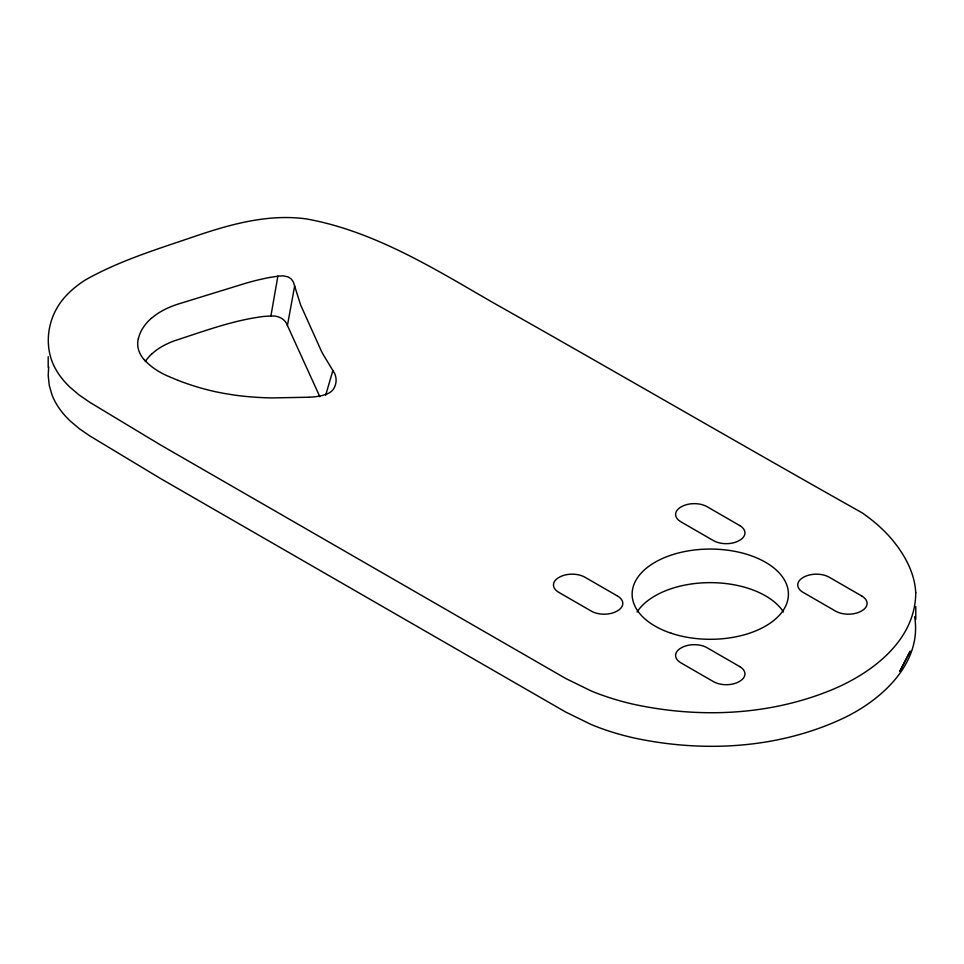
<?xml version="1.0" encoding="UTF-8"?>
<svg xmlns="http://www.w3.org/2000/svg" width="964" height="964" viewBox="0 0 964 964"><rect width="100%" height="100%" fill="white"/><g stroke="black" fill="none" stroke-linecap="round" stroke-linejoin="round"><path stroke-width="1.45" d="M48.67 366.91L48.2 375.635L49.272 385.419L51.984 394.818A148.034 85.459 0 0 0 69.902 420.702L79.144 428.558L90.014 436.041L160.651 478.614L565.579 711.986L591.149 724.506A195.451 112.848 0 0 0 634.312 738.026C702.804 752.655 776.61 748.787 840.813 719.397C879.951 701.587 922.476 664.196 914.643 616.743M152.071 353.716L155.674 350.691A72.408 41.801 0 0 1 174.532 340.75C203.717 331.315 232.854 320.313 263.449 316.481A59.973 34.632 0 0 1 270.884 316.072L277.873 276.174L282.874 275.825L288.2 276.933L291.212 278.945L293.357 281.934L300.563 304.817L320.976 350.221A329.64 190.318 0 0 0 322.928 354.089L334.4 373.032A44.187 25.51 0 0 1 335.424 375.635A46.332 26.751 0 0 1 333.761 388.613L333.628 388.817A18.738 10.821 0 0 1 326.977 393.999L322.253 395.517A33.981 19.617 0 0 1 317.156 396.493A49.61 28.643 0 0 1 309.577 397.192L309.384 397.204M319.855 396.734L287.417 325.483L294.659 285.922M325.687 395.18L332.893 370.453M151.324 318.397L155.349 315.168A75.951 43.85 0 0 1 178.003 304.118L245.615 283.283A179.641 103.714 0 0 1 269.836 277.415M269.872 277.475L277.873 276.174M308.986 397.228L271.908 397.915A187.956 108.522 0 0 1 234.83 395.156L223.503 393.312A161.06 92.99 0 0 1 199.668 387.685A200.018 115.475 0 0 1 178.123 380.394M270.884 316.072C277.656 315.373 285.187 318.662 287.417 325.483M178.111 380.406L167.495 375.96A82.771 47.79 0 0 1 144.178 359.56M915.8 606.645L915.8 619.237M48.2 356.74L48.2 367.236M138.394 338.677A84.928 49.031 0 0 1 151.24 318.373M144.046 359.596A61.684 35.608 0 0 1 138.346 338.677M145.275 361.572A82.747 47.778 0 0 1 151.987 353.68M637.071 611.995A78.144 45.115 0 0 1 710.275 582.642A78.144 45.115 0 0 1 783.491 611.995M915.752 592.691C915.559 642.048 869.07 675.403 827.293 691.634C766.223 715.613 698.093 718.084 634.312 704.443A195.451 112.848 0 0 1 591.149 690.935L565.579 678.415L160.651 445.031L90.014 402.458L79.144 394.987L69.902 387.13A148.034 85.459 0 0 1 51.984 361.235C44.862 342.136 48.321 319.988 59.925 303.371A137.021 79.108 0 0 1 85.206 280.042C120.428 260.087 159.65 248.483 197.777 235.361C232.577 223.66 269.233 213.851 306.239 218.888C373.309 230.938 432.655 267.691 490.833 301.383C614.948 371.357 738.147 443.103 862.286 512.92A231.963 133.924 0 0 1 889.676 536.791C903.364 552.396 914.607 571.519 915.752 592.691M910.161 651.278L899.942 671.161L910.161 651.278M739.653 525.513L707.082 506.703A18.099 10.447 0 0 0 682.476 506.172A29.089 16.798 0 0 0 679.981 507.606A18.099 10.447 0 0 0 680.909 521.813L713.481 540.623A18.099 10.447 0 0 0 738.075 541.153A29.089 16.798 0 0 0 739.653 540.286A18.099 10.447 0 0 0 739.653 525.513M861.792 596.029L829.221 577.219A18.099 10.447 0 0 0 804.615 576.689A29.089 16.798 0 0 0 802.12 578.123A18.099 10.447 0 0 0 803.048 592.33L835.619 611.14A18.099 10.447 0 0 0 860.213 611.67A29.089 16.798 0 0 0 861.792 610.802A18.099 10.447 0 0 0 861.792 596.029M617.514 596.029L584.943 577.219A18.099 10.447 0 0 0 560.337 576.689A29.089 16.798 0 0 0 557.843 578.123A18.099 10.447 0 0 0 558.771 592.33L591.342 611.14A18.099 10.447 0 0 0 615.936 611.67A29.089 16.798 0 0 0 617.514 610.802A18.099 10.447 0 0 0 617.514 596.029M739.653 666.546L707.082 647.736A18.099 10.447 0 0 0 682.476 647.206A29.089 16.798 0 0 0 679.981 648.639A18.099 10.447 0 0 0 680.909 662.846L713.481 681.656A18.099 10.447 0 0 0 738.075 682.187A29.089 16.798 0 0 0 739.653 681.319A18.099 10.447 0 0 0 739.653 666.546M671.209 633.252A78.144 45.115 0 0 0 788.419 594.173A78.144 45.115 0 0 0 671.209 555.107A78.144 45.115 0 0 0 671.209 633.252"/></g></svg>
